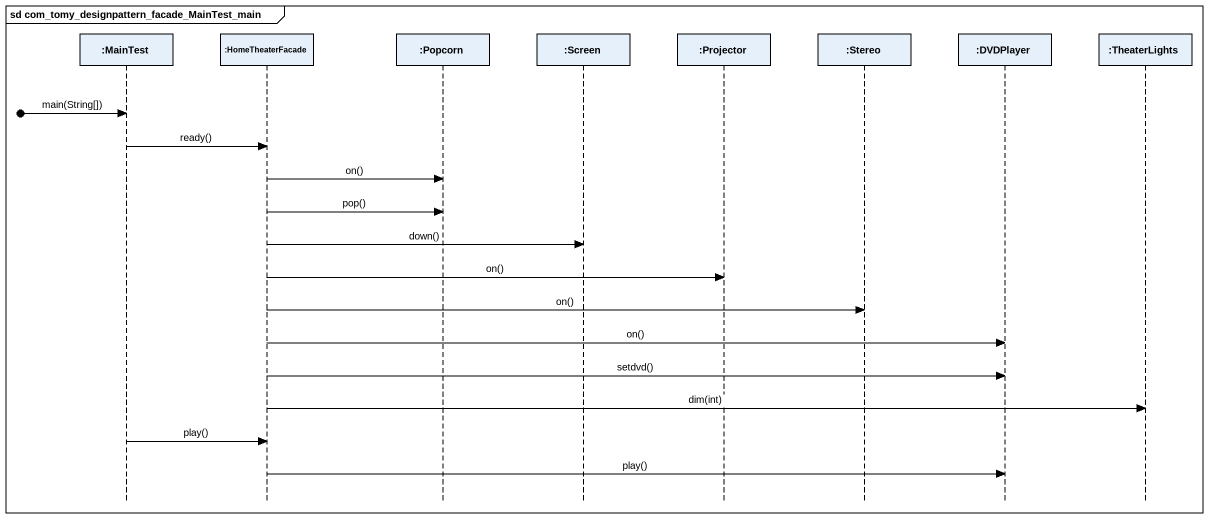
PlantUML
@startuml
mainframe sd com_tomy_designpattern_facade_MainTest_main
hide footbox
participant ":MainTest" as MainTest
participant ":HomeTheaterFacade" as HomeTheaterFacade
participant ":Popcorn" as Popcorn
participant ":Screen" as Screen
participant ":Projector" as Projector
participant ":Stereo" as Stereo
participant ":DVDPlayer" as DVDPlayer
participant ":TheaterLights" as TheaterLights

[o-> MainTest : main(String[])
MainTest -> HomeTheaterFacade : ready()
HomeTheaterFacade -> Popcorn : on()
HomeTheaterFacade -> Popcorn : pop()
HomeTheaterFacade -> Screen : down()
HomeTheaterFacade -> Projector : on()
HomeTheaterFacade -> Stereo : on()
HomeTheaterFacade -> DVDPlayer : on()
HomeTheaterFacade -> DVDPlayer : setdvd()
HomeTheaterFacade -> TheaterLights : dim(int)
MainTest -> HomeTheaterFacade : play()
HomeTheaterFacade -> DVDPlayer : play()
@enduml
